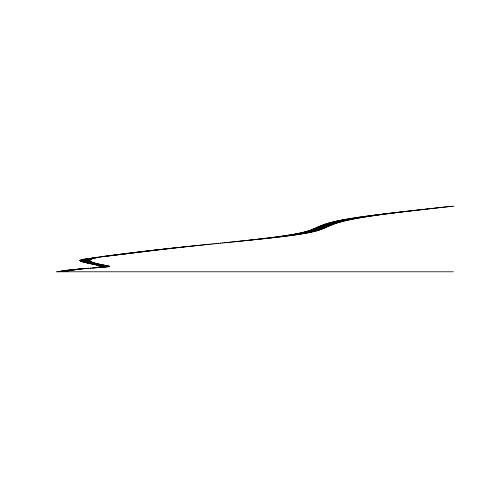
<?xml version="1.0" encoding="UTF-8"?>
<svg xmlns="http://www.w3.org/2000/svg" width="478" height="478" viewBox="0 0 478 478"><rect width="100%" height="100%" fill="white"/><g stroke="black" fill="none" stroke-linecap="round" stroke-linejoin="round"><path stroke-width="0.72" d="M454.1 206.215L450.921 206.412M79.892 260.558L89.87 260.558M89.051 268.236L87.534 268.433M89.267 268.236L91.065 268.044M453.377 271.785L56.637 271.785L65.898 271.39M452.319 206.215L449.087 206.61M450.551 206.412L447.253 206.807M448.776 206.61L445.424 207.004M447.014 206.807L443.596 207.201M445.245 207.004L438.123 207.793M443.488 207.201L436.306 207.99M438.224 207.793L434.49 208.187M436.48 207.99L432.674 208.384M434.735 208.187L430.863 208.581M432.996 208.384L429.053 208.778M431.264 208.581L427.248 208.976M429.537 208.778L425.45 209.173M427.816 208.976L423.651 209.37M426.095 209.173L421.859 209.567M424.38 209.37L420.066 209.764M422.671 209.567L418.268 209.956M420.963 209.764L416.487 210.153M419.266 209.956L414.713 210.35M417.575 210.153L412.938 210.547M415.89 210.35L411.176 210.744M414.217 210.547L409.413 210.941M412.55 210.744L407.656 211.139M410.889 210.941L405.906 211.336M409.234 211.139L404.161 211.533M407.585 211.336L402.428 211.73M405.947 211.533L400.695 211.927M404.322 211.73L398.975 212.124M402.703 211.927L397.26 212.322M401.09 212.124L395.557 212.519M399.494 212.322L393.86 212.716M397.905 212.519L392.169 212.913M396.322 212.716L390.49 213.11M394.756 212.913L388.823 213.308M393.203 213.11L387.168 213.505M391.655 213.308L385.519 213.702M390.126 213.505L383.882 213.899M388.602 213.702L382.257 214.09M387.096 213.899L380.643 214.287M385.603 214.09L379.042 214.485M384.127 214.287L377.459 214.682M382.657 214.485L375.887 214.879M381.211 214.682L374.328 215.076M379.777 214.879L372.774 215.273M378.349 215.076L371.251 215.47M376.945 215.273L369.739 215.668M375.559 215.47L368.245 215.865M374.19 215.668L366.769 216.062M372.84 215.865L365.306 216.259M371.508 216.062L363.866 216.456M370.193 216.259L362.449 216.654M368.891 216.456L361.045 216.851M367.612 216.654L359.665 217.048M366.357 216.851L358.303 217.245M365.114 217.048L356.958 217.442M363.895 217.245L355.644 217.639M362.694 217.442L354.347 217.837M361.511 217.639L353.069 218.034M360.352 217.837L351.82 218.225M359.217 218.034L350.589 218.422M358.1 218.225L349.388 218.619M357 218.422L348.205 218.816M355.925 218.619L347.046 219.014M354.873 218.816L345.917 219.211M353.84 219.014L344.805 219.408M352.824 219.211L343.718 219.605M351.832 219.408L342.654 219.802M350.864 219.605L341.621 220M349.92 219.802L340.611 220.197M348.994 220L339.619 220.394M348.086 220.197L338.657 220.591M347.201 220.394L337.719 220.788M346.341 220.591L336.805 220.985M345.498 220.788L335.915 221.183M344.674 220.985L335.042 221.38M343.873 221.183L334.2 221.577M343.085 221.38L333.375 221.774M342.326 221.577L332.574 221.971M341.579 221.774L331.798 222.168M340.856 221.971L331.039 222.366M340.145 222.168L330.298 222.557M339.458 222.366L329.581 222.754M338.783 222.557L328.882 222.951M338.125 222.754L328.207 223.148M337.486 222.951L327.544 223.346M336.865 223.148L326.904 223.543M336.255 223.346L326.277 223.74M335.664 223.543L325.667 223.937M335.084 223.74L325.076 224.134M334.516 223.937L324.496 224.331M333.967 224.134L323.935 224.529M333.429 224.331L323.379 224.726M332.897 224.529L322.847 224.923M332.383 224.726L322.321 225.12M331.875 224.923L321.808 225.317M331.379 225.12L321.306 225.514M330.895 225.317L320.81 225.712M330.412 225.514L320.326 225.909M329.94 225.712L319.854 226.106M329.479 225.909L319.382 226.303M329.019 226.106L318.922 226.5M328.565 226.303L318.468 226.691M328.117 226.5L318.013 226.889M327.669 226.691L317.565 227.086M327.227 226.889L317.123 227.283M326.785 227.086L316.681 227.48M326.349 227.283L316.239 227.677M325.906 227.48L315.797 227.875M325.458 227.677L315.349 228.072M325.016 227.875L314.906 228.269M324.562 228.072L314.452 228.466M324.108 228.269L313.998 228.663M323.648 228.466L313.538 228.86M323.176 228.663L313.072 229.058M322.698 228.86L312.594 229.255M322.208 229.058L312.104 229.452M321.7 229.255L311.608 229.649M321.186 229.452L311.094 229.846M320.648 229.649L310.569 230.043M320.099 229.846L310.025 230.241M319.525 230.043L309.457 230.438M318.928 230.241L308.878 230.635M318.3 230.438L308.268 230.826M317.649 230.635L307.635 231.023M316.968 230.826L306.978 231.221M316.257 231.023L306.29 231.418M315.516 231.221L305.579 231.615M314.745 231.418L304.844 231.812M313.944 231.615L304.08 232.009M313.114 231.812L303.291 232.206M312.254 232.009L302.472 232.404M311.363 232.206L301.624 232.601M310.437 232.404L300.746 232.798M309.481 232.601L299.843 232.995M308.489 232.798L298.911 233.192M307.468 232.995L297.949 233.389M306.416 233.192L296.963 233.587M305.328 233.389L295.942 233.784M304.205 233.587L294.896 233.981M303.052 233.784L293.821 234.178M301.863 233.981L292.715 234.375M300.644 234.178L291.58 234.573M299.389 234.375L290.415 234.77M298.105 234.573L289.226 234.961M296.784 234.77L288.001 235.158M295.422 234.961L286.752 235.355M294.042 235.158L285.474 235.552M292.62 235.355L284.171 235.75M291.174 235.552L282.845 235.947M289.692 235.75L281.482 236.144M288.186 235.947L280.102 236.341M286.645 236.144L278.692 236.538M285.079 236.341L277.258 236.735M283.484 236.538L275.806 236.933M281.859 236.735L274.318 237.13M280.21 236.933L272.813 237.327M278.537 237.13L271.289 237.524M276.834 237.327L269.735 237.721M275.107 237.524L268.164 237.919M273.356 237.721L266.575 238.116M271.588 237.919L264.967 238.313M269.795 238.116L263.336 238.51M267.985 238.313L261.687 238.707M266.156 238.51L260.02 238.904M264.304 238.707L258.341 239.096M262.44 238.904L256.644 239.293M260.558 239.096L254.935 239.49M258.658 239.293L253.209 239.687M256.752 239.49L251.47 239.884M254.828 239.687L249.719 240.081M252.886 239.884L247.957 240.279M250.944 240.081L246.182 240.476M248.984 240.279L244.401 240.673M247.018 240.476L242.609 240.87M245.041 240.673L240.81 241.067M243.057 240.87L239 241.265M241.067 241.067L237.184 241.462M239.066 241.265L235.361 241.659M237.058 241.462L233.533 241.856M235.051 241.659L231.699 242.053M233.037 241.856L229.858 242.25M231.023 242.053L228.018 242.448M228.998 242.25L226.172 242.645M226.978 242.448L224.325 242.842M224.953 242.645L222.473 243.039M222.927 242.842L220.621 243.23M220.902 243.039L218.769 243.427M218.87 243.23L216.845 243.625M216.916 243.427L214.819 243.822M215.064 243.625L212.794 244.019M213.212 243.822L210.768 244.216M211.36 244.019L208.737 244.413M209.507 244.216L206.723 244.611M207.661 244.413L204.709 244.808M205.815 244.611L202.702 245.005M203.975 244.808L200.7 245.202M202.14 245.005L198.711 245.399M200.306 245.202L192.783 245.991M198.484 245.399L190.824 246.188M193.034 245.991L188.876 246.385M191.236 246.188L186.94 246.582M189.437 246.385L185.01 246.779M187.651 246.582L183.092 246.977M185.864 246.779L181.186 247.174M184.09 246.977L179.292 247.365M182.321 247.174L177.398 247.562M180.559 247.365L175.522 247.759M178.802 247.562L173.663 247.957M177.057 247.759L171.805 248.154M175.318 247.957L169.965 248.351M173.592 248.154L168.136 248.548M171.865 248.351L166.32 248.745M170.156 248.548L164.516 248.942M168.447 248.745L162.717 249.14M166.75 248.942L160.937 249.337M165.059 249.14L159.162 249.534M163.38 249.337L157.399 249.731M161.707 249.534L155.649 249.928M160.04 249.731L153.91 250.125M158.379 249.928L152.177 250.323M156.724 250.125L150.456 250.52M155.081 250.323L148.748 250.717M153.438 250.52L147.051 250.914M151.813 250.717L145.366 251.111M150.188 250.914L143.687 251.309M148.568 251.111L142.02 251.5M146.955 251.309L140.365 251.697M145.354 251.5L138.71 251.894M143.753 251.697L137.072 252.091M142.157 251.894L135.441 252.288M140.562 252.091L133.822 252.486M138.973 252.288L132.209 252.683M137.389 252.486L130.602 252.88M135.812 252.683L129.006 253.077M134.234 252.88L127.423 253.274M132.657 253.077L125.845 253.471M131.08 253.274L124.28 253.669M129.502 253.471L122.721 253.866M127.925 253.669L121.173 254.063M126.341 253.866L119.637 254.26M124.758 254.063L118.102 254.457M123.163 254.26L116.566 254.655M121.561 254.457L115.037 254.852M119.954 254.655L113.513 255.049M118.341 254.852L111.995 255.246M116.71 255.049L110.484 255.443M115.079 255.246L108.984 255.634M113.423 255.443L107.508 255.832M111.756 255.634L106.05 256.029M110.071 255.832L104.628 256.226M109.516 266.467L99.281 266.861M109.378 266.27L99.167 265.876M108.823 266.073L98.641 265.678M108.894 266.664L98.665 267.059M108.369 256.029L103.26 256.423M108.082 265.876L97.996 265.481M107.777 266.861L97.793 267.256M107.227 265.678L97.261 265.284M106.636 256.226L101.969 256.62M106.301 265.481L96.454 265.087M106.176 267.059L96.67 267.453M105.339 265.284L95.594 264.89M104.885 256.423L100.78 256.817M104.353 265.087L94.698 264.692M104.067 267.256L95.319 267.65M103.362 264.89L93.772 264.495M103.093 256.62L99.747 257.015M102.376 264.692L92.834 264.298M101.396 264.495L91.884 264.101M101.42 267.453L93.754 267.847M101.276 256.817L98.892 257.212M100.44 264.298L90.939 263.91M99.621 266.664L109.647 266.27L99.532 266.073M99.508 264.101L90.001 263.713M99.436 257.015L97.584 257.212L97.649 257.606L93.957 257.803M98.605 263.91L89.075 263.515M98.253 267.65L92.027 268.044M98.217 257.212L95.749 257.606M97.745 263.713L88.179 263.318M97.034 257.606L92.23 258.001M96.92 263.515L87.307 263.121M96.281 257.803L90.575 258.198M96.126 263.318L86.464 262.924M95.492 258.001L89.01 258.395M95.367 263.121L85.646 262.727M94.704 258.198L87.54 258.592M94.716 267.847L90.211 268.236M94.638 262.924L84.869 262.53M93.939 258.395L86.171 258.789M93.945 262.727L84.128 262.332M93.288 262.53L83.423 262.135M93.216 258.592L84.923 258.986M92.678 262.332L82.766 261.938M92.547 258.789L83.793 259.184M92.117 262.135L82.15 261.741M91.943 258.986L82.796 259.381M91.603 261.938L81.601 261.544M91.406 259.184L81.935 259.578M91.143 261.741L81.105 261.346M90.945 259.381L81.218 259.775M90.748 261.544L80.68 261.149M90.563 259.578L80.657 259.966M90.414 261.346L80.334 260.952M90.264 259.775L80.25 260.163M90.157 261.149L80.077 260.755M90.043 259.966L79.993 260.361M89.906 260.163L79.892 260.361L79.928 260.755L89.972 260.952M89.846 260.361L89.87 260.755M88.358 268.236L84.289 268.63M86.53 268.433L81.368 268.827M84.755 268.63L78.751 269.024M83.047 268.827L76.396 269.222M81.409 269.024L74.251 269.419M79.844 269.222L72.286 269.616M78.344 269.419L70.463 269.813M76.904 269.616L68.76 270.01M75.518 269.813L67.159 270.207M74.18 270.01L65.641 270.405M72.889 270.207L64.195 270.602M71.634 270.405L62.815 270.799M70.427 270.602L61.489 270.996M69.25 270.799L60.21 271.193M68.103 270.996L58.979 271.39M66.986 271.193L57.79 271.588"/></g></svg>
